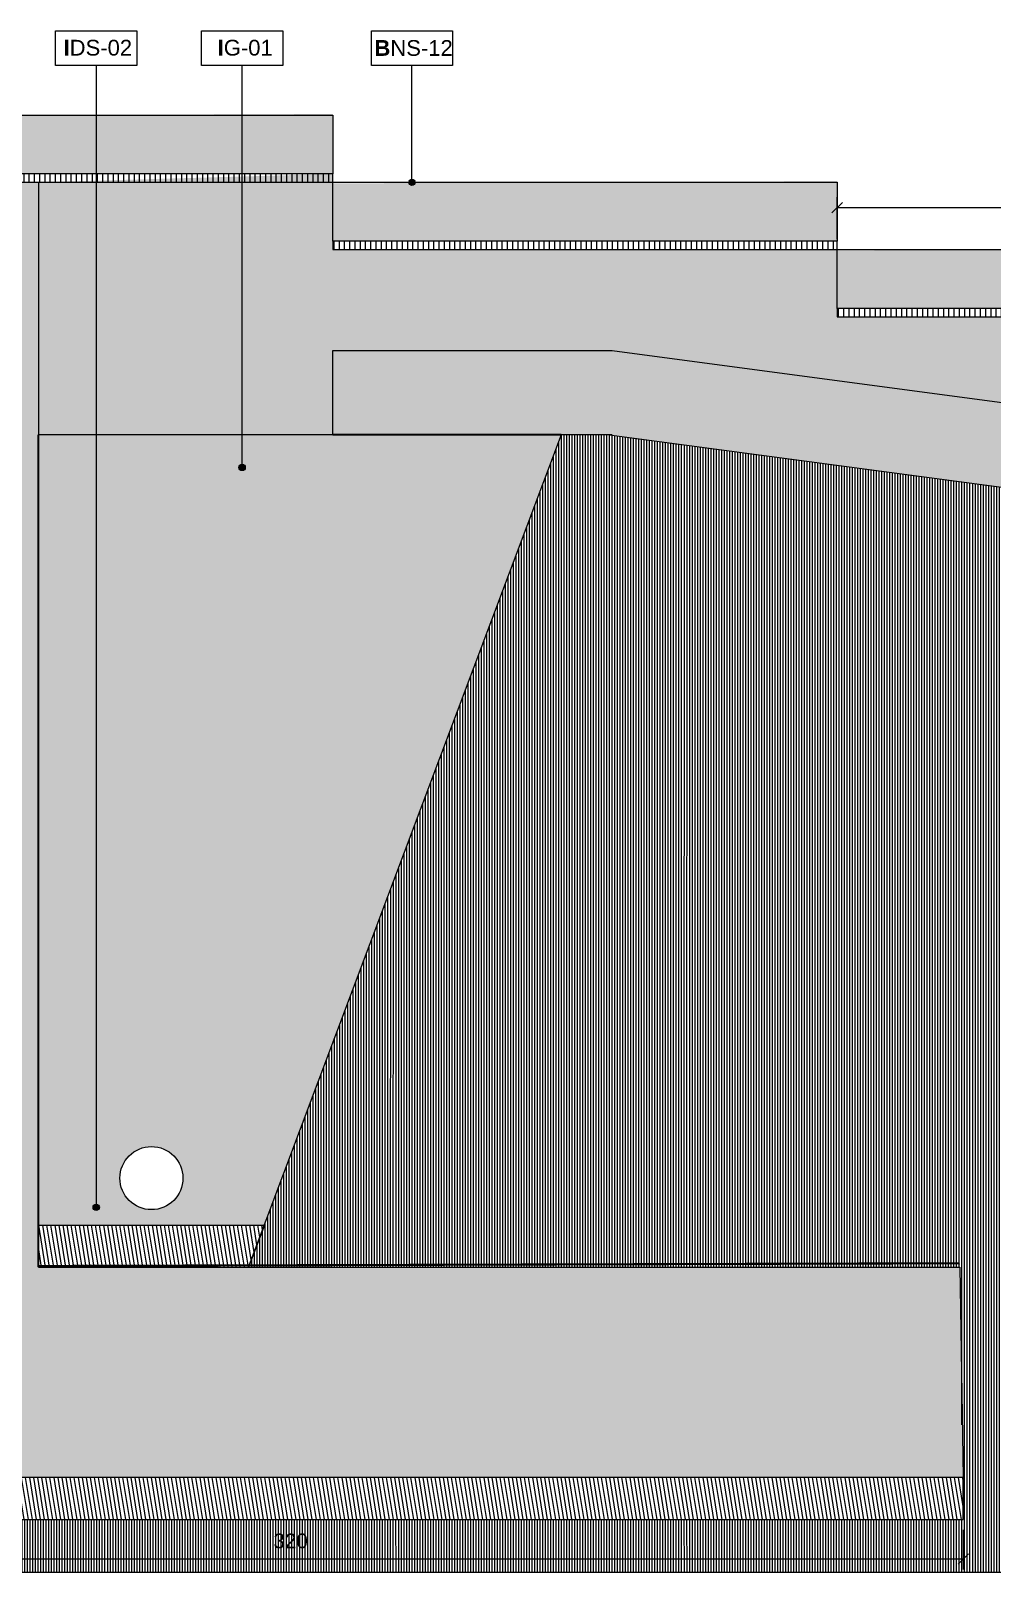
# Model space of a CAD drawing. Header units: metres. Extents: x -325 to 301, y -147 to 149.
# Drawn here: x 73.721 to 76.008, y 29.521 to 33.187 of the extents above; entities that cross this region are included whole.
import ezdxf

# ---------------------------------------------------------------- set-up
doc = ezdxf.new("R2010")
doc.units = ezdxf.units.M
doc.linetypes.add('ACAD_ISO03W100', pattern=[30, 12, -18])
doc.layers.get('Defpoints').update_dxf_attribs({"lineweight": 13})
doc.layers.add('-aux', color=50, linetype='Continuous', plot=False)
doc.layers.add('00-AUX', color=50, linetype='Continuous', plot=False)
doc.layers.add('0-TX-1_25', color=7, linetype='Continuous', true_color=0x3f4f7f)
for name, color, linetype in [('02-L-Geotextile', 32, 'Continuous'), ('02-L-Waterproofing Membrane', 152, 'Continuous'), ('A-KEYPLAN_HATCH', 7, 'Continuous'), ('A_TEXT_2', 7, 'Continuous')]:
    doc.layers.add(name, color=color, linetype=linetype)
for name, color, linetype, lineweight, true_color in [('03-TR-Paviment_08_Natural Stone Bleachers', 7, 'Continuous', 5, 0xafad9d), ('3-TR grava', 7, 'Continuous', 5, 0x666666), ('3-TR sorra granitica', 7, 'Continuous', 0, 0xf2dac9), ('3-TR tot_u', 7, 'Continuous', 5, 0x787878)]:
    doc.layers.add(name, color=color, linetype=linetype, lineweight=lineweight, true_color=true_color)
for name, color, linetype, lineweight in [('1-CM', 7, 'Continuous', 0), ('3-TR Formigó', 252, 'Continuous', 0), ('3-TR Seleccionat', 44, 'Continuous', 0), ('3-TR Tot-u', 37, 'Continuous', 0)]:
    doc.layers.add(name, color=color, linetype=linetype, lineweight=lineweight)
doc.styles.get("Standard").update_dxf_attribs({"font": 'arial.ttf'})
doc.dimstyles.new('ISO-25', dxfattribs={"dimtxt": 0.1, "dimasz": 0.1, "dimexe": 0.1, "dimexo": 0.1, "dimgap": 0.1, "dimtad": 1, "dimdec": 0, "dimlfac": 100, "dimzin": 9, "dimtxsty": 'Standard', "dimblk": 'OBLIQUE', "dimcen": 0.1, "dimadec": 0, "dimazin": 0, "dimtfac": 1, "dimtdec": 0, "dimtmove": 0, "dimatfit": 3, "dimldrblk": 'OBLIQUE', "dimfxl": 1, "dimarcsym": 0})

# ---------------------------------------------------------------- blocks, each defined once
blk = doc.blocks.new('_Oblique')
at = {"color": 0, "lineweight": -2}
blk.add_line((-0.5, -0.5), (0.5, 0.5), dxfattribs=at)
blk = doc.blocks.new('*D1507')
at = {"layer": '0-TX-1_25', "color": 0, "lineweight": -2, "transparency": 16777216}
for p, q in [((125.0709, 30.3796), (124.9763, 30.3796)), ((125.0013, 30.3796), (125.0013, 30.2288)), ((124.9013, 30.2288), (125.0263, 30.2288))]:
    blk.add_line(p, q, dxfattribs=at)
at = {"layer": 'Defpoints', "color": 0, "transparency": 16777216}
for p in [(125.0959, 30.3796), (22.7213, 30.2288), (125.0013, 30.2288)]:
    blk.add_point(p, dxfattribs=at)
at = {"layer": '0-TX-1_25', "color": 0, "lineweight": -2, "transparency": 16777216, "xscale": 0.025, "yscale": 0.025, "zscale": 0.025}
for p, rotation in [((125.0013, 30.3796), 90), ((125.0013, 30.2288), 270)]:
    blk.add_blockref('_Oblique', p, dxfattribs=dict(at, rotation=rotation))
at = {"layer": '0-TX-1_25', "color": 0, "transparency": 16777216, "insert": (124.9584, 30.3042), "char_height": 0.035, "attachment_point": 5, "rotation": 90}
blk.add_mtext('15', dxfattribs=at)
blk = doc.blocks.new('*D1716')
at = {"layer": '0-TX-1_25', "color": 0, "lineweight": -2, "transparency": 16777216}
for p, q in [((22.7944, 30.8407), (22.6694, 30.8407)), ((22.6944, 30.8407), (22.6944, 30.7266)), ((22.7059, 30.7266), (22.6694, 30.7266))]:
    blk.add_line(p, q, dxfattribs=at)
at = {"layer": 'Defpoints', "color": 0, "transparency": 16777216}
for p in [(141.1864, 30.8407), (22.6944, 30.7266), (22.7309, 30.7266)]:
    blk.add_point(p, dxfattribs=at)
at = {"layer": '0-TX-1_25', "color": 0, "lineweight": -2, "transparency": 16777216, "xscale": 0.025, "yscale": 0.025, "zscale": 0.025}
for p, rotation in [((22.6944, 30.8407), 90), ((22.6944, 30.7266), 270)]:
    blk.add_blockref('_Oblique', p, dxfattribs=dict(at, rotation=rotation))
at = {"layer": '0-TX-1_25', "color": 0, "transparency": 16777216, "insert": (22.6518, 30.7837), "char_height": 0.035, "attachment_point": 5, "rotation": 90}
blk.add_mtext('11', dxfattribs=at)
blk = doc.blocks.new('*D1986')
at = {"layer": '0-TX-1_25', "color": 0, "lineweight": -2, "transparency": 16777216}
for p, q in [((75.6389, 32.692), (75.6389, 32.7919)), ((76.8389, 32.692), (76.8389, 32.7919)), ((75.6389, 32.7669), (76.8389, 32.7669))]:
    blk.add_line(p, q, dxfattribs=at)
at = {"layer": 'Defpoints', "color": 0, "transparency": 16777216}
for p in [(76.8389, 32.7669), (75.6389, 32.667), (76.8389, 32.667)]:
    blk.add_point(p, dxfattribs=at)
at = {"layer": '0-TX-1_25', "color": 0, "lineweight": -2, "transparency": 16777216, "xscale": 0.025, "yscale": 0.025, "zscale": 0.025, "rotation": 180}
blk.add_blockref('_Oblique', (75.6389, 32.7669), dxfattribs=at)
at = {"layer": '0-TX-1_25', "color": 0, "lineweight": -2, "transparency": 16777216, "xscale": 0.025, "yscale": 0.025, "zscale": 0.025}
blk.add_blockref('_Oblique', (76.8389, 32.7669), dxfattribs=at)
at = {"layer": '0-TX-1_25', "color": 0, "transparency": 16777216, "insert": (76.2389, 32.8098), "char_height": 0.035, "attachment_point": 5}
blk.add_mtext('120', dxfattribs=at)
blk = doc.blocks.new('POINT')
at = {"layer": '0-TX-1_25'}
h = blk.add_hatch(dxfattribs=at)
h.set_pattern_fill('ANGLE', color=256)
h.set_pattern_definition([(0, (-83.747, -12.726), (0, 6.985), [5.08, -1.905]), (90, (-83.747, -12.726), (-6.985, 4e-16), [5.08, -1.905])])
edge = h.paths.add_edge_path()
edge.add_arc((0, 0), 0.0075, 0, 360)
h = blk.add_hatch(color=256, dxfattribs=at)
h.dxf.hatch_style = 1
edge = h.paths.add_edge_path()
edge.add_arc((0, 0), 0.0075, 0, 360)
blk.add_circle((0, 0), 0.0075, dxfattribs=at)
blk = doc.blocks.new('hatch keyplan 2')
at = {"layer": 'A-KEYPLAN_HATCH'}
blk.add_lwpolyline([(0, 0.00548), (0.01287, 0.00548), (0.01287, 0), (0, 0)], close=True, dxfattribs=at)
blk = doc.blocks.new('hatch keyplan')
at = {"layer": 'A-KEYPLAN_HATCH'}
blk.add_blockref('hatch keyplan 2', (1.43058, 0.85215), dxfattribs=at)
blk = doc.blocks.new('BNS12')
at = {"layer": 'A-KEYPLAN_HATCH'}
blk.add_blockref('hatch keyplan', (-1.43058, -0.85215), dxfattribs=at)
at = {"layer": 'A_TEXT_2', "insert": (-0.0008, 0.00401), "char_height": 0.0025, "attachment_point": 1}
blk.add_mtext_dynamic_manual_height_columns('\\pi0.00129;{\\fArial|b1|i0|c0|p34;B}NS-12', width=0.0145619, gutter_width=0.015, heights=[0], dxfattribs=at)
blk = doc.blocks.new('IG01')
at = {"layer": 'A-KEYPLAN_HATCH', "xscale": 10, "yscale": 10, "zscale": 10}
blk.add_blockref('hatch keyplan', (-14.3058, -8.5215), dxfattribs=at)
at = {"layer": 'A_TEXT_2', "insert": (-0.008, 0.0405), "char_height": 0.025, "attachment_point": 1}
blk.add_mtext_dynamic_manual_height_columns('\\pi0.03354;{\\fArial|b1|i0|c0|p34;I}G-01', width=0.145619, gutter_width=0.15, heights=[0], dxfattribs=at)
blk = doc.blocks.new('I-06B')
at = {"layer": 'A-KEYPLAN_HATCH'}
blk.add_blockref('hatch keyplan', (-1.43058, -0.85215), dxfattribs=at)
at = {"layer": 'A_TEXT_2', "insert": (-0.0008, 0.00405), "char_height": 0.0025, "attachment_point": 1}
blk.add_mtext_dynamic_manual_height_columns('\\pi0.00206;{\\fArial|b1|i0|c0|p34;I}DS-02', width=0.0145619, gutter_width=0.015, heights=[0], dxfattribs=at)
blk = doc.blocks.new('*D1994')
at = {"layer": '0-TX-1_25', "color": 0, "lineweight": -2, "transparency": 16777216}
for p, q in [((72.7389, 29.6219), (72.7389, 29.5279)), ((75.9389, 29.6219), (75.9389, 29.5279)), ((72.7389, 29.5529), (75.9389, 29.5529))]:
    blk.add_line(p, q, dxfattribs=at)
at = {"layer": 'Defpoints', "color": 0, "transparency": 16777216}
for p in [(72.7389, 29.6469), (75.9389, 29.6469), (75.9389, 29.5529)]:
    blk.add_point(p, dxfattribs=at)
at = {"layer": '0-TX-1_25', "color": 0, "lineweight": -2, "transparency": 16777216, "xscale": 0.025, "yscale": 0.025, "zscale": 0.025, "rotation": 180}
blk.add_blockref('_Oblique', (72.7389, 29.5529), dxfattribs=at)
at = {"layer": '0-TX-1_25', "color": 0, "lineweight": -2, "transparency": 16777216, "xscale": 0.025, "yscale": 0.025, "zscale": 0.025}
blk.add_blockref('_Oblique', (75.9389, 29.5529), dxfattribs=at)
at = {"layer": '0-TX-1_25', "color": 0, "transparency": 16777216, "insert": (74.3389, 29.5957), "char_height": 0.035, "attachment_point": 5}
blk.add_mtext('320', dxfattribs=at)

msp = doc.modelspace()

# ---------------------------------------------------------------- hatches: boundary and pattern name
at = {"layer": '03-TR-Paviment_08_Natural Stone Bleachers'}
h = msp.add_hatch(dxfattribs=at)
h.set_pattern_fill('DASH', color=256, scale=0.0011, angle=233, style=0, double=1)
h.set_pattern_definition([(233, (8.9542592, -19.6747397), (0.00068739555, -0.00489107349), [0.0034925, -0.0034925])])
h.paths.add_polyline_path([(73.2389, 32.847), (74.4389, 32.847), (74.4389, 32.9895), (73.2389, 32.9845)])
h = msp.add_hatch(dxfattribs=at)
h.set_pattern_fill('DASH', color=256, scale=0.0011, angle=233, style=0, double=1)
h.set_pattern_definition([(233, (10.1542592, -19.8347397), (0.00068739555, -0.00489107349), [0.0034925, -0.0034925])])
h.paths.add_polyline_path([(74.4389, 32.687), (75.6389, 32.687), (75.6389, 32.8295), (74.4389, 32.8245)])
h = msp.add_hatch(dxfattribs=at)
h.set_pattern_fill('DASH', color=256, scale=0.0011, angle=233, style=0, double=1)
h.set_pattern_definition([(233, (11.3542592, -19.9947397), (0.00068739555, -0.00489107349), [0.0034925, -0.0034925])])
h.paths.add_polyline_path([(75.6389, 32.527), (76.8389, 32.527), (76.8389, 32.6695), (75.6389, 32.6645)])
at = {"layer": '3-TR Formigó'}
h = msp.add_hatch(dxfattribs=at)
h.set_pattern_fill('ANSI31', color=256, scale=0.003, angle=234.1752, style=0)
h.set_pattern_definition([(279.1752, (74.150253, 30.315433), (0.00940313, 0.0015188), [])])
h.paths.add_polyline_path([(73.7389, 30.3471), (73.7389, 30.2469), (74.2389, 30.2469), (74.2766, 30.3471)])
h = msp.add_hatch(dxfattribs=at)
h.set_pattern_fill('ANSI31', color=256, scale=0.003, angle=234.1752)
h.set_pattern_definition([(279.175244, (-136.676965, -14.032084), (0.00940313004, 0.0015188056), [])])
h.paths.add_polyline_path([(75.9389, 29.6469), (75.9389, 29.7469), (72.7389, 29.7469), (72.7389, 29.6469)])
at = {"layer": '3-TR grava'}
h = msp.add_hatch(dxfattribs=at)
h.set_pattern_fill('GRAVEL', color=256, scale=0.0025, angle=-65.4594)
h.set_pattern_definition([(162.5533796, (53.706999, -49.4413), (-0.7308664413, 0.22474540032), [0.008543036, -0.84576209]), (119.510333, (53.698849, -49.4387385), (0.37425128808, -0.66679248899), [0.01466012, -1.45135122]), (67.051039, (53.691628, -49.4259803), (-0.3716630592, -0.86775216532), [0.01033704, -1.02336807]), (201.814281, (53.666901, -49.4100458), (1.1816513546, 0.46971515428), [0.013350113, -1.321660936]), (227.3742463, (53.654507, -49.4150067), (0.56129668583, 0.6053067656), [0.013090842, -1.295995194]), (291.814281, (53.6456417, -49.424639), (-0.46971515428, 1.1816513546), [0.013350113, -1.321660936]), (332.2348325, (53.6506025, -49.437033), (-0.920500067664, 0.48719079982), [0.01765484, -1.747827883]), (6.7959204, (53.6662247, -49.4452575), (1.455422802274, 0.175879835744), [0.01666799, -1.650131415]), (55.9701577, (53.6827756, -49.443285), (0.53993870226, 0.80497232735), [0.013395325, -1.326138642]), (109.7769504, (53.690272, -49.432184), (0.23234959325, -0.6617765231), [0.01529283, -0.749348424]), (156.93803, (53.6850974, -49.417793), (-0.95188998659, 0.403052978446), [0.01977695, -1.957919313]), (73.354667, (53.6924336, -49.467496), (0.16196556244, 0.56259079852), [0.006750113, -0.668264146]), (106.0098265, (53.694367, -49.4610285), (0.22733362578, -0.80367821458), [0.01284205, -1.271365975]), (159.54059, (53.690825, -49.448685), (-0.05776387, -0.026373951), [0.008980233, -0.08082233]), (137.739183, (53.695911, -49.441476), (0.2473974965, -0.2360714484), [0.004836033, -0.47876556]), (226.342002, (53.692332, -49.438224), (0.1469176593, 0.1368857239), [0.00683914, -0.335118825]), (325.504349, (53.68761, -49.443172), (0.194649594, -0.120543708), [0.01110799, -0.359157454]), (96.105643, (53.696765, -49.449463), (-0.0050159677, -0.1419016916), [0.00803218, -0.192772453]), (310.9301324, (53.6770348, -49.404721), (0.43703112279, -0.49851684798), [0.0112522, -1.113970667]), (4.886768, (53.6844065, -49.413222), (-0.74089837675, -0.05905798283), [0.009439973, -0.93455539]), (227.739183, (53.708318, -49.444188), (0.2360714484, 0.2473974965), [0.009672002, -0.47392959]), (278.1510517, (53.7018134, -49.4513462), (-0.09044790183, 0.65676055534), [0.0112522, -1.113970667]), (273.984547, (53.641221, -49.421073), (-0.0163420158, 0.3415672533), [0.01085088, -0.53169336]), (229.3157327, (53.641975, -49.4318974), (0.50353281537, 0.57893281462), [0.009091803, -0.900089835]), (1.342002, (53.650818, -49.47114), (0.3415672533, 0.0163420158), [0.009672002, -0.47392959]), (311.8946167, (53.660487, -49.470913), (-0.57391684668, 0.64543450721), [0.01064457, -1.0538094]), (3.984547, (53.6378945, -49.442835), (-0.3415672533, -0.0163420158), [0.00542544, -0.5371188]), (35.850525, (53.649235, -49.467674), (0.2046815294, 0.163259675), [0.003237865, -0.320549874]), (100.504349, (53.65186, -49.465777), (0.0213579835, -0.1996655617), [0.013090842, -0.248726365]), (120.549598, (53.649473, -49.452906), (0.32150338248, -0.55126475042), [0.012131675, -1.20103412]), (238.23066, (53.682411, -49.445546), (0.089153789, 0.1105117726), [0.009158097, -0.21979441]), (287.6978187, (53.6775898, -49.4533315), (0.33282943061, -1.03473369527), [0.01598892, -1.582900227]), (355.485988, (53.6824503, -49.468564), (-0.5098428961, 0.04643782207), [0.006537706, -0.64723481]), (24.54059, (53.68897, -49.46908), (0.03138992, 0.08413782), [0.00381, -0.05969]), (54.797029, (53.6506786, -49.4509595), (-0.29885128628, -0.41567313925), [0.008821674, -0.87334852]), (342.5533796, (53.655764, -49.443751), (0.7308664413, -0.22474540033), [0.01708607, -0.837219055]), (294.54059, (53.672064, -49.448874), (0.08413782, -0.03138992), [0.01651, -0.04699]), (259.8454386, (53.6789214, -49.4638924), (-0.14060757846, -0.76225636034), [0.01004024, -0.99398292]), (188.595196, (53.677151, -49.473775), (-0.2574294319, -0.04773193475), [0.009245727, -0.45304125]), (142.1865674, (53.6680094, -49.4751572), (-1.07874377495, 0.83377402095), [0.015053627, -1.49031161]), (109.9666708, (53.6561168, -49.465928), (-0.28509749581, 0.77730426339), [0.015925736, -1.57664616])])
edge = h.paths.add_edge_path(flags=16)
edge.add_arc((74.0078, 30.4587), 0.075, 0, 360)
h.paths.add_polyline_path([(74.983, 32.227), (73.7389, 32.227), (73.7389, 30.3471), (74.2766, 30.3471)])
at = {"layer": '3-TR Seleccionat'}
h = msp.add_hatch(dxfattribs=at)
h.set_pattern_fill('ANSI31', color=256, scale=0.002, angle=45, style=0)
h.set_pattern_definition([(90, (-441001.833377, -650806.74597), (-0.00635, 1e-18), [])])
h.paths.add_polyline_path([(75.0907, 32.227), (74.983, 32.227), (74.2389, 30.2469), (75.9307, 30.2469), (75.9387, 29.6469), (72.7389, 29.647), (72.7389, 30.2469), (72.4401, 30.2469), (72.4389, 29.5215), (80.0378, 29.5215), (80.0378, 31.5673)])
at = {"layer": '3-TR sorra granitica'}
h = msp.add_hatch(dxfattribs=at)
h.set_pattern_fill('LINE', color=256, scale=0.1, angle=54.368, style=0)
h.set_pattern_definition([(90.014497, (98.50209, 241.037788), (-0.0124999996, -3.1627e-06), [])])
h.paths.add_polyline_path([(73.2389, 32.847), (73.2389, 32.827), (73.5489, 32.827), (73.5489, 32.847)])
h.paths.add_polyline_path([(74.4389, 32.827), (74.4389, 32.847), (73.5452, 32.847), (73.5487, 32.827)])
h = msp.add_hatch(dxfattribs=at)
h.set_pattern_fill('LINE', color=256, scale=0.1, angle=54.368, style=0)
h.set_pattern_definition([(90.014497, (99.70209, 240.877788), (-0.0124999996, -3.1627e-06), [])])
h.paths.add_polyline_path([(74.4389, 32.687), (74.4389, 32.667), (74.7489, 32.667), (74.7489, 32.687)])
h.paths.add_polyline_path([(75.6389, 32.667), (75.6389, 32.687), (74.7452, 32.687), (74.7487, 32.667)])
h = msp.add_hatch(dxfattribs=at)
h.set_pattern_fill('LINE', color=256, scale=0.1, angle=54.368, style=0)
h.set_pattern_definition([(90.014497, (100.90209, 240.717788), (-0.0124999996, -3.1627e-06), [])])
h.paths.add_polyline_path([(75.6389, 32.527), (75.6389, 32.507), (75.9489, 32.507), (75.9489, 32.527)])
h.paths.add_polyline_path([(76.8389, 32.507), (76.8389, 32.527), (75.9452, 32.527), (75.9487, 32.507)])
at = {"layer": '3-TR Tot-u'}
h = msp.add_hatch(dxfattribs=at)
h.set_pattern_fill('EARTH', color=256, scale=0.005, angle=-80.3021, style=0)
h.set_pattern_definition([(279.69793, (73.654043, 32.357727), (0.03664469, -0.02594787), [0.03175, -0.03175]), (279.69793, (73.66578, 32.359732), (0.03664469, -0.02594787), [0.03175, -0.03175]), (279.69793, (73.677515, 32.361738), (0.03664469, -0.02594787), [0.03175, -0.03175]), (9.69793, (73.682096, 32.358495), (0.02594787, 0.03664469), [0.03175, -0.03175]), (9.69793, (73.684102, 32.34676), (0.02594787, 0.03664469), [0.03175, -0.03175]), (9.69793, (73.686107, 32.335022), (0.02594787, 0.03664469), [0.03175, -0.03175])])
h.paths.add_polyline_path([(75.1017, 32.427), (74.4389, 32.427), (74.4389, 32.227), (75.0907, 32.227), (80.0378, 31.5673), (80.0378, 31.7691)])
at = {"layer": '3-TR tot_u'}
h = msp.add_hatch(dxfattribs=at)
h.set_pattern_fill('AR-CONC', color=256, scale=0.00025, angle=90.5873)
h.set_pattern_definition([(140.58726, (50.456004, -47.14243), (0.003517739, 0.045584617), [0.0047625, -0.0523875]), (85.58726, (50.456004, -47.14243), (-0.047671396, -0.00929995), [0.00381, -0.041910146]), (191.038706, (50.456297, -47.13863), (-0.044153655, 0.036284667), [0.004047502, -0.04452256]), (136.77146, (50.443304, -47.14256), (0.009815427, 0.06787393), [0.00714375, -0.07858125]), (187.22282, (50.44412, -47.1369), (-0.0624616, 0.05871392), [0.006071256, -0.0667839]), (81.77141, (50.443304, -47.14256), (-0.0624616, 0.05871392), [0.00571499, -0.062864933]), (111.58726, (50.446414, -47.136177), (0.025176465, 0.038163648), [0.0047625, -0.0523875]), (56.58726, (50.446414, -47.136177), (-0.046202932, 0.01497774), [0.00381, -0.04191]), (162.038706, (50.44851, -47.132997), (-0.021026467, 0.053141386), [0.004047502, -0.044522484]), (128.08726, (50.456004, -47.142429), (-0.0211455635, 0.0005554494), [0, -0.041402, 0, -0.042545, 0, -0.04206875]), (98.08726, (50.456004, -47.14243), (-0.0252150445, 0.016447339), [0, -0.024257, 0, -0.0404495, 0, -0.01603375]), (58.08726, (50.456149, -47.156589), (0.0010846783, 0.0339105474), [0, -0.015875, 0, -0.04953, 0, -0.0657225]), (48.08726, (50.456214, -47.162938), (-0.00673585, 0.036965198), [0, -0.0206375, 0, -0.032893, 0, -0.0466725])])
h.paths.add_polyline_path([(73.7389, 32.227), (74.4389, 32.227), (74.4389, 32.427), (75.104, 32.427), (80.0378, 31.7691), (80.0378, 32.027), (79.2389, 32.027), (79.2389, 32.187), (78.0389, 32.187), (78.0389, 32.347), (76.8389, 32.347), (76.8389, 32.507), (75.6389, 32.507), (75.6389, 32.667), (74.4389, 32.667), (74.4389, 32.847), (73.7389, 32.827)])
h = msp.add_hatch(dxfattribs=at)
h.set_pattern_fill('AR-CONC', color=256, scale=0.00025, angle=90.5873)
h.set_pattern_definition([(140.58726, (49.456004, -49.84167), (0.003517739, 0.045584617), [0.0047625, -0.0523875]), (85.58726, (49.456004, -49.84167), (-0.047671396, -0.00929995), [0.00381, -0.041910146]), (191.038706, (49.456297, -49.837872), (-0.044153655, 0.036284667), [0.004047502, -0.04452256]), (136.77146, (49.443304, -49.8418), (0.009815427, 0.06787393), [0.00714375, -0.07858125]), (187.22282, (49.44412, -49.836145), (-0.0624616, 0.05871392), [0.006071256, -0.0667839]), (81.77141, (49.443304, -49.8418), (-0.0624616, 0.05871392), [0.00571499, -0.062864933]), (111.58726, (49.446414, -49.83542), (0.025176465, 0.038163648), [0.0047625, -0.0523875]), (56.58726, (49.446414, -49.83542), (-0.046202932, 0.01497774), [0.00381, -0.04191]), (162.038706, (49.44851, -49.83224), (-0.021026467, 0.053141386), [0.004047502, -0.044522484]), (128.08726, (49.456004, -49.841671), (-0.0211455635, 0.0005554494), [0, -0.041402, 0, -0.042545, 0, -0.04206875]), (98.08726, (49.456004, -49.84167), (-0.0252150445, 0.016447339), [0, -0.024257, 0, -0.0404495, 0, -0.01603375]), (58.08726, (49.456149, -49.85583), (0.0010846783, 0.0339105474), [0, -0.015875, 0, -0.04953, 0, -0.0657225]), (48.08726, (49.456214, -49.86218), (-0.00673585, 0.036965198), [0, -0.0206375, 0, -0.032893, 0, -0.0466725])])
h.paths.add_polyline_path([(73.2389, 32.827), (73.2389, 30.2469), (72.7389, 30.2469), (72.7389, 29.7471), (75.9389, 29.7469), (75.9307, 30.2469), (73.7389, 30.2469), (73.7389, 32.827)])

# ---------------------------------------------------------------- linework, layer by layer
at = {"layer": '-aux'}
msp.add_lwpolyline([(72.4389, 29.5215), (75.4389, 29.5215)], dxfattribs=at)
at = {"layer": '0-TX-1_25'}
for points in [[(73.8765, 33.1052), (73.8765, 30.3893)], [(74.2235, 32.1489), (74.2235, 33.1052)], [(74.6274, 32.827), (74.6274, 33.1052)]]:
    msp.add_lwpolyline(points, dxfattribs=at)
at = {"layer": '00-AUX'}
msp.add_lwpolyline([(72.4389, 29.5215), (80.0378, 29.5215)], dxfattribs=at)
at = {"layer": '02-L-Geotextile', "color": 244, "linetype": 'ACAD_ISO03W100', "ltscale": 0.002, "true_color": 0x991b1e, "const_width": 0.005, "elevation": 0}
msp.add_lwpolyline([(74.4389, 32.227), (74.983, 32.227)], dxfattribs=at)
at = {"layer": '02-L-Waterproofing Membrane', "linetype": 'ACAD_ISO03W100', "ltscale": 0.002, "const_width": 0.005}
msp.add_lwpolyline([(73.7389, 32.227), (73.7389, 30.2497), (75.9306, 30.2562)], dxfattribs=at)
at = {"layer": '1-CM'}
for points in [[(73.2389, 32.987), (74.4389, 32.987), (74.4389, 32.847), (73.2389, 32.847)], [(73.7389, 32.827), (74.4389, 32.827), (74.4389, 32.837), (74.4389, 32.847), (73.2389, 32.847), (73.2389, 32.827)], [(74.4389, 32.827), (75.6389, 32.827), (75.6389, 32.687), (74.4389, 32.687)], [(74.9389, 32.667), (75.6389, 32.667), (75.6389, 32.677), (75.6389, 32.687), (74.4389, 32.687), (74.4389, 32.667)], [(75.6389, 32.667), (76.8389, 32.667), (76.8389, 32.527), (75.6389, 32.527)], [(76.1389, 32.507), (76.8389, 32.507), (76.8389, 32.517), (76.8389, 32.527), (75.6389, 32.527), (75.6389, 32.507)], [(72.7389, 29.7469), (72.7389, 29.6469), (75.9389, 29.6469), (75.9389, 29.7469)]]:
    msp.add_lwpolyline(points, close=True, dxfattribs=at)
for points in [[(73.7389, 32.827), (73.7389, 30.2469), (75.9307, 30.2469), (75.9389, 29.7469), (72.7389, 29.7469), (72.7389, 30.2469), (73.2389, 30.2469), (73.2389, 32.827)], [(73.2389, 32.827), (73.7389, 32.827)], [(73.7389, 32.827), (73.7389, 32.227), (74.4389, 32.227), (74.4389, 32.427)], [(74.4389, 32.427), (75.104, 32.427)], [(75.104, 32.427), (80.0378, 31.7691)], [(73.7389, 32.227), (73.7389, 30.2469), (74.2389, 30.2469), (74.983, 32.227)], [(74.4389, 32.227), (75.104, 32.227)], [(75.0907, 32.227), (80.0378, 31.5673)], [(73.7389, 30.2471), (73.7389, 30.3471), (74.2766, 30.3471), (74.2389, 30.2469)]]:
    msp.add_lwpolyline(points, dxfattribs=at)
msp.add_circle((74.0078, 30.4587), 0.075, dxfattribs=at)

# ---------------------------------------------------------------- block references
at = {"xscale": 14.99999999999981, "yscale": 14.99999999999981, "zscale": 14.99999999999981}
msp.add_blockref('BNS12', (74.5309, 33.1052), dxfattribs=at)
at = {"layer": '0-TX-1_25', "xscale": 15, "yscale": 15, "zscale": 15}
msp.add_blockref('I-06B', (73.7799, 33.1052), dxfattribs=at)
at = {"layer": '0-TX-1_25'}
for p in [(74.6274, 32.827), (74.2235, 32.1489), (73.8765, 30.3893)]:
    msp.add_blockref('POINT', p, dxfattribs=at)
at = {"layer": '1-CM', "xscale": 1.5, "yscale": 1.5, "zscale": 1.5}
msp.add_blockref('IG01', (74.127, 33.1052), dxfattribs=at)

# ---------------------------------------------------------------- dimensions: what is measured, and where the dimension line sits
at = {"layer": '0-TX-1_25'}
for base, p1, p2, picture, middle in [((76.8389, 32.7669), (75.6389, 32.667), (76.8389, 32.667), '*D1986', (76.2389, 32.8098)), ((75.9389, 29.5529), (72.7389, 29.6469), (75.9389, 29.6469), '*D1994', (74.3389, 29.5957))]:
    dim = msp.add_linear_dim(base=base, p1=p1, p2=p2, dimstyle='ISO-25', override={"dimtxt": 0.035, "dimasz": 0.025, "dimexe": 0.025, "dimexo": 0.025, "dimgap": 0.025, "dimblk1": 'Oblique', "dimblk2": 'Oblique', "dimsah": 1, "dimfxl": 0.1, "dimfxlon": 1, "dimarcsym": 1}, dxfattribs=at)
    dim.commit()
    dim.dimension.update_dxf_attribs({"geometry": picture, "text_midpoint": middle})
for base, p1, p2, picture, middle in [((22.6944, 30.7266), (141.1864, 30.8407), (22.7309, 30.7266), '*D1716', (22.6518, 30.7837)), ((125.0013, 30.2288), (125.0959, 30.3796), (22.7213, 30.2288), '*D1507', (124.9584, 30.3042))]:
    dim = msp.add_linear_dim(base=base, p1=p1, p2=p2, angle=90, dimstyle='ISO-25', override={"dimtxt": 0.035, "dimasz": 0.025, "dimexe": 0.025, "dimexo": 0.025, "dimgap": 0.025, "dimblk1": 'Oblique', "dimblk2": 'Oblique', "dimsah": 1, "dimfxl": 0.1, "dimfxlon": 1, "dimarcsym": 1}, dxfattribs=at)
    dim.commit()
    dim.dimension.update_dxf_attribs({"geometry": picture, "text_midpoint": middle})

doc.saveas('drawing.dxf')
